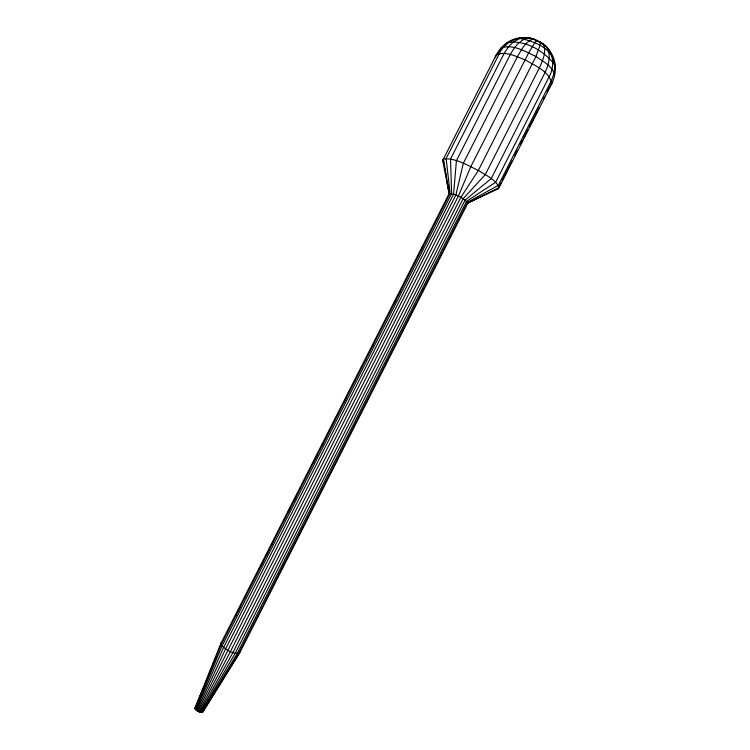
<?xml version="1.0" encoding="UTF-8"?>
<svg xmlns="http://www.w3.org/2000/svg" width="750" height="750" viewBox="0 0 750 750"><rect width="100%" height="100%" fill="white"/><g stroke="black" fill="none" stroke-linecap="round" stroke-linejoin="round"><path stroke-width="1.12" d="M478.744 197.381L466.622 203.494L497.897 188.944L499.069 187.631L551.859 83.531C569.822 43.903 514.106 17.728 495.206 57.038L499.828 50.278M550.688 84.488L551.869 81.178M202.613 712.256L239.719 652.622L202.613 712.256C199.791 712.875 196.172 710.953 194.859 708.403L220.922 643.256L221.831 642.928M194.981 708.872L221.006 644.897L450.131 193.35L446.119 158.494L499.406 53.522C505.397 40.688 520.716 34.772 533.878 39.094M203.766 687.309L194.859 708.403M204.647 685.144L206.409 680.812M207.731 677.569L211.256 668.906M212.137 666.741L214.341 661.331M215.222 659.166L216.544 655.922M446.953 181.031L449.325 194.606L442.669 160.528L443.447 159C455.887 157.744 467.438 165.422 478.359 170.428C485.588 175.331 495.553 179.081 499.069 187.631L467.887 203.025L239.484 653.316C232.584 653.944 224.503 649.631 220.641 643.922L220.922 643.256M195.375 709.416L222.009 646.106L451.613 193.613L450.544 159.056L504.15 53.419L508.556 46.65L513.975 41.522L520.031 38.409C532.631 40.969 549.122 46.706 553.556 59.831M195.994 710.016L223.575 647.466L453.562 194.203L456.422 160.669L510.3 54.497C514.397 47.1 520.237 38.878 529.369 37.988L535.706 39.638M196.809 710.634L225.609 648.891L455.85 195.084L463.359 163.228L517.425 56.681C521.353 50.025 525.178 41.869 532.913 39.038L540.356 42.487L546.525 46.894C551.522 54.797 548.7 64.669 545.016 72.497L491.222 178.575L465.084 200.128L235.219 653.269L200.766 712.388M197.766 711.206L227.953 650.269L458.316 196.209L470.859 166.566L528.722 52.763L534.769 42.788L536.663 40.575L537.638 40.425M220.641 643.922L449.231 193.444L443.447 159M235.584 615.825L236.644 613.734M237.703 611.653L240.347 606.441M244.584 598.097L245.644 596.016M260.981 565.781L263.625 560.569M266.269 555.347L268.922 550.134M271.566 544.922L272.625 542.841M287.963 512.606L290.606 507.394M293.25 502.181L295.903 496.969M312.825 463.603L313.884 461.512M314.944 459.431L317.587 454.219M321.825 445.875L322.884 443.794M343.509 403.134L346.163 397.922M372.084 346.828L373.144 344.747M393.769 304.078L396.422 298.866M399.066 293.653L400.125 291.572M420.75 250.912L423.403 245.7M497.897 188.944L501.075 182.681M502.134 180.591L512.184 160.762M514.837 155.541L517.481 150.319M520.125 145.097L522.778 139.875M523.828 137.794L528.066 129.441M529.125 127.35L539.184 107.513M543.422 99.169L544.472 97.078M547.125 91.856L549.769 86.634M500.203 49.528L500.972 48.028C512.869 43.753 525.403 51.534 535.95 56.513C543.009 61.472 553.378 66.309 554.559 75.825M506.053 44.869L507.122 42.825C524.297 39.038 544.941 51.244 554.841 65.034L554.222 72.862L551.484 80.522L498.319 185.363L467.559 202.303L238.613 653.663L202.219 712.453M198.787 711.722L230.456 651.516L460.791 197.475L478.359 170.428L535.95 56.513L540.009 45.516L540.356 42.487L539.531 41.409M199.809 712.116L232.931 652.537L463.097 198.816L485.316 174.534L539.325 68.034C542.456 60.844 546.647 52.566 543.722 44.653L541.266 42.516M201.591 712.5L237.159 653.653L466.603 201.319L495.647 182.278L549.159 76.753C555.159 65.822 553.791 50.756 542.709 43.678M204.441 708.45L206.278 705.459M208.116 702.478L209.953 699.487M211.781 696.497L213.009 694.5M448.95 193.866L449.231 193.444C456.056 194.269 463.387 197.812 467.887 203.025L467.559 203.428M550.303 85.594L551.859 83.531C549.244 71.147 534.919 65.625 525.009 59.831C516.15 56.522 505.837 50.869 496.359 54.759L442.669 160.528L443.803 162.938M519.994 38.625L522.244 38.269M523.847 37.594L525.891 37.969M527.934 38.334L529.988 38.7M543.769 44.812L544.378 45.825M553.781 60.956L555.141 67.734M444.788 168.591L445.181 170.859M445.575 173.119L445.969 175.378"/></g></svg>
